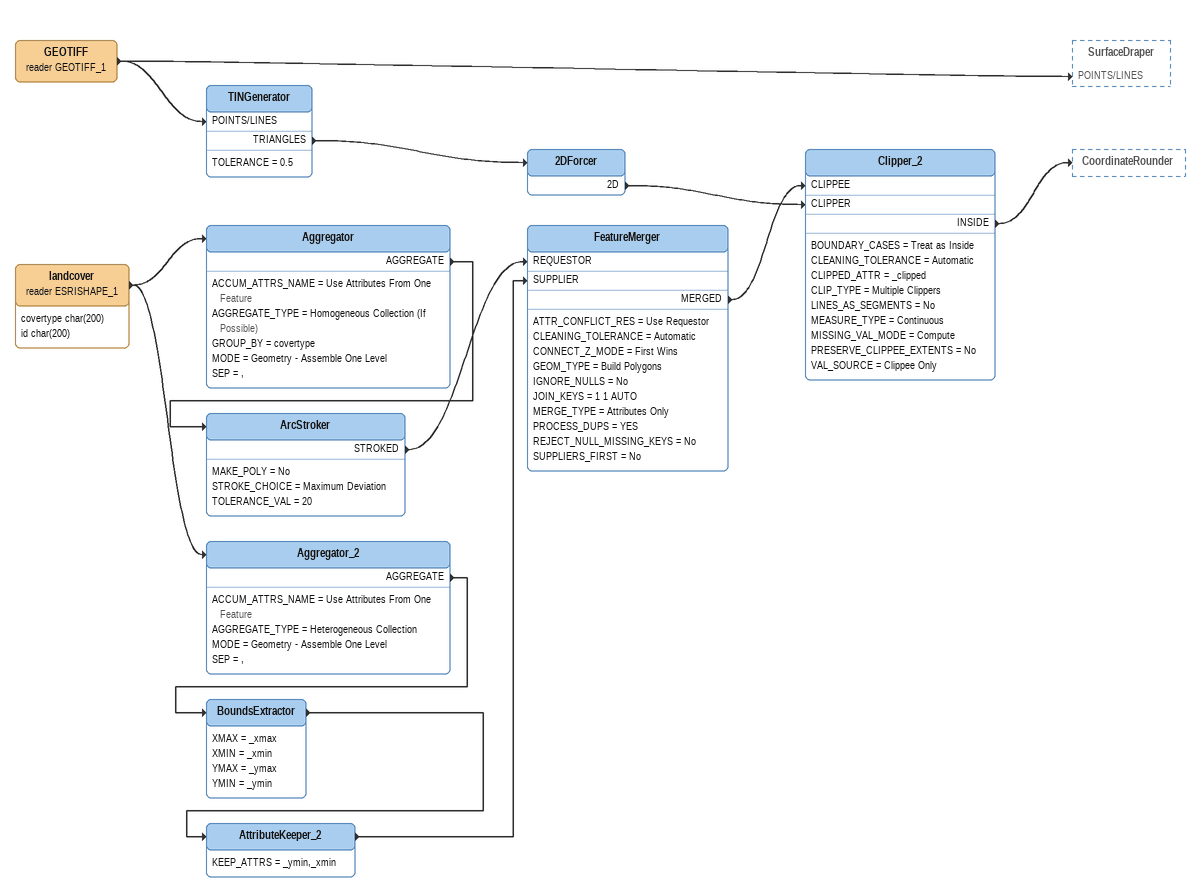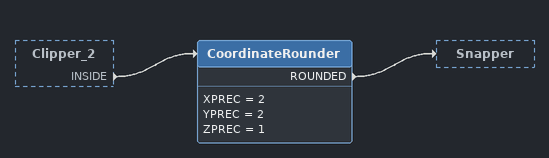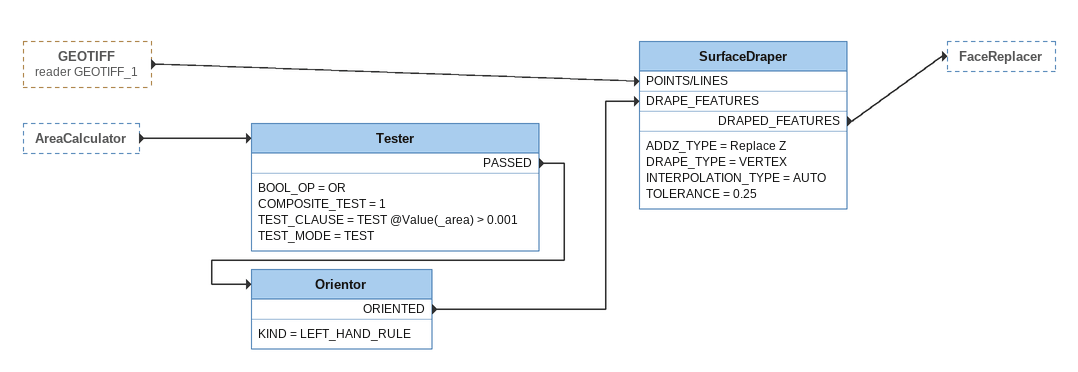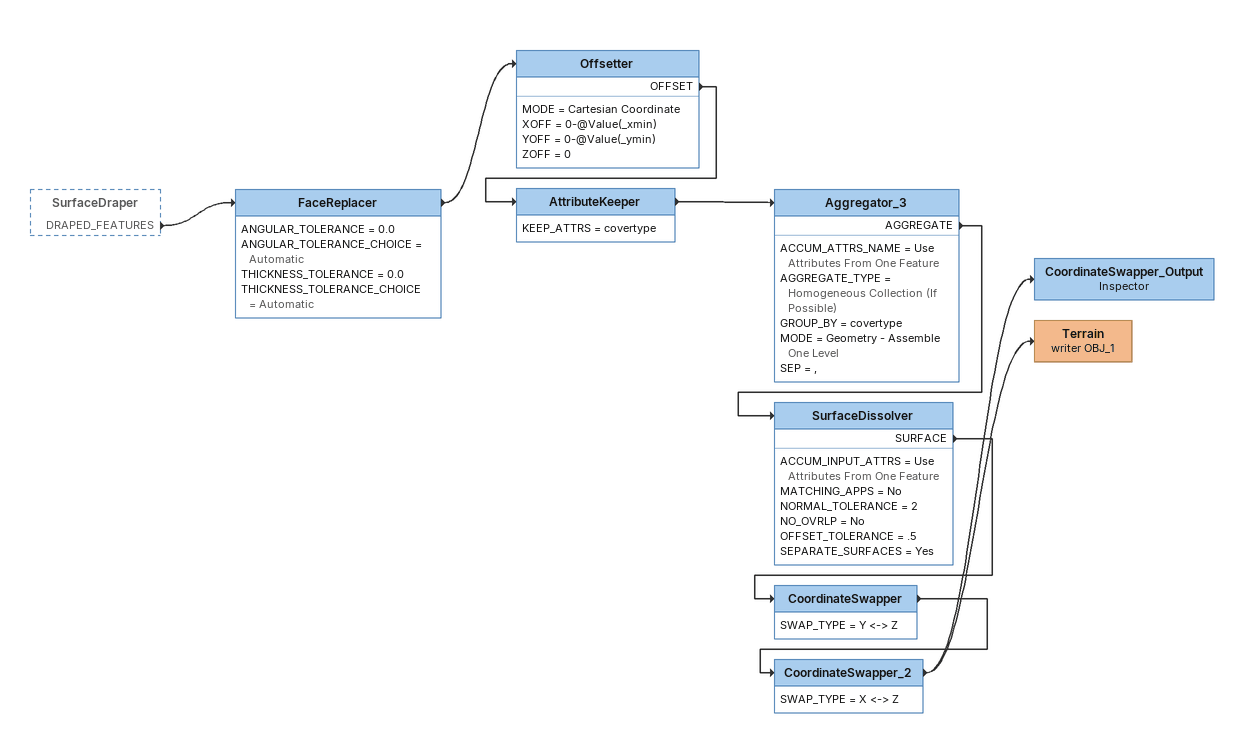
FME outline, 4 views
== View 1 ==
GEOTIFF (reader GEOTIFF_1)
    -> SurfaceDraper [POINTS/LINES]
    -> TINGenerator [POINTS/LINES]
TINGenerator
    TOLERANCE = 0.5
    TRIANGLES -> 2DForcer
2DForcer
    2D -> Clipper_2 [CLIPPER]
landcover (reader ESRISHAPE_1)
    attributes: covertype char(200), id char(200)
    -> Aggregator_2
    -> Aggregator
Aggregator
    ACCUM_ATTRS_NAME = Use Attributes From One Feature
    AGGREGATE_TYPE = Homogeneous Collection (If Possible)
    GROUP_BY = covertype
    MODE = Geometry - Assemble One Level
    SEP = ,
    AGGREGATE -> ArcStroker
ArcStroker
    MAKE_POLY = No
    STROKE_CHOICE = Maximum Deviation
    TOLERANCE_VAL = 20
    STROKED -> FeatureMerger [REQUESTOR]
Aggregator_2
    ACCUM_ATTRS_NAME = Use Attributes From One Feature
    AGGREGATE_TYPE = Heterogeneous Collection
    MODE = Geometry - Assemble One Level
    SEP = ,
    AGGREGATE -> BoundsExtractor
BoundsExtractor
    XMAX = _xmax
    XMIN = _xmin
    YMAX = _ymax
    YMIN = _ymin
    -> AttributeKeeper_2
AttributeKeeper_2
    KEEP_ATTRS = _ymin,_xmin
    -> FeatureMerger [SUPPLIER]
FeatureMerger
    ATTR_CONFLICT_RES = Use Requestor
    CLEANING_TOLERANCE = Automatic
    CONNECT_Z_MODE = First Wins
    GEOM_TYPE = Build Polygons
    IGNORE_NULLS = No
    JOIN_KEYS = 1 1 AUTO
    MERGE_TYPE = Attributes Only
    PROCESS_DUPS = YES
    REJECT_NULL_MISSING_KEYS = No
    SUPPLIERS_FIRST = No
    MERGED -> Clipper_2 [CLIPPEE]
Clipper_2
    BOUNDARY_CASES = Treat as Inside
    CLEANING_TOLERANCE = Automatic
    CLIPPED_ATTR = _clipped
    CLIP_TYPE = Multiple Clippers
    LINES_AS_SEGMENTS = No
    MEASURE_TYPE = Continuous
    MISSING_VAL_MODE = Compute
    PRESERVE_CLIPPEE_EXTENTS = No
    VAL_SOURCE = Clippee Only
    INSIDE -> CoordinateRounder

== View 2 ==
Clipper_2 [outside]
    INSIDE -> CoordinateRounder
CoordinateRounder
    XPREC = 2
    YPREC = 2
    ZPREC = 1
    ROUNDED -> Snapper

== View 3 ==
GEOTIFF (reader GEOTIFF_1) [outside]
    -> SurfaceDraper [POINTS/LINES]
AreaCalculator [outside]
    -> Tester
Tester
    BOOL_OP = OR
    COMPOSITE_TEST = 1
    TEST_CLAUSE = TEST @Value(_area) > 0.001
    TEST_MODE = TEST
    PASSED -> Orientor
Orientor
    KIND = LEFT_HAND_RULE
    ORIENTED -> SurfaceDraper [DRAPE_FEATURES]
SurfaceDraper
    ADDZ_TYPE = Replace Z
    DRAPE_TYPE = VERTEX
    INTERPOLATION_TYPE = AUTO
    TOLERANCE = 0.25
    DRAPED_FEATURES -> FaceReplacer

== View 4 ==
SurfaceDraper [outside]
    DRAPED_FEATURES -> FaceReplacer
FaceReplacer
    ANGULAR_TOLERANCE = 0.0
    ANGULAR_TOLERANCE_CHOICE = Automatic
    THICKNESS_TOLERANCE = 0.0
    THICKNESS_TOLERANCE_CHOICE = Automatic
    -> Offsetter
Offsetter
    MODE = Cartesian Coordinate
    XOFF = 0-@Value(_xmin)
    YOFF = 0-@Value(_ymin)
    ZOFF = 0
    OFFSET -> AttributeKeeper
AttributeKeeper
    KEEP_ATTRS = covertype
    -> Aggregator_3
Aggregator_3
    ACCUM_ATTRS_NAME = Use Attributes From One Feature
    AGGREGATE_TYPE = Homogeneous Collection (If Possible)
    GROUP_BY = covertype
    MODE = Geometry - Assemble One Level
    SEP = ,
    AGGREGATE -> SurfaceDissolver
SurfaceDissolver
    ACCUM_INPUT_ATTRS = Use Attributes From One Feature
    MATCHING_APPS = No
    NORMAL_TOLERANCE = 2
    NO_OVRLP = No
    OFFSET_TOLERANCE = .5
    SEPARATE_SURFACES = Yes
    SURFACE -> CoordinateSwapper
CoordinateSwapper
    SWAP_TYPE = Y <-> Z
    -> CoordinateSwapper_2
CoordinateSwapper_2
    SWAP_TYPE = X <-> Z
    -> CoordinateSwapper_Output
    -> Terrain (writer OBJ_1)
CoordinateSwapper_Output: Inspector
Terrain (writer OBJ_1)
